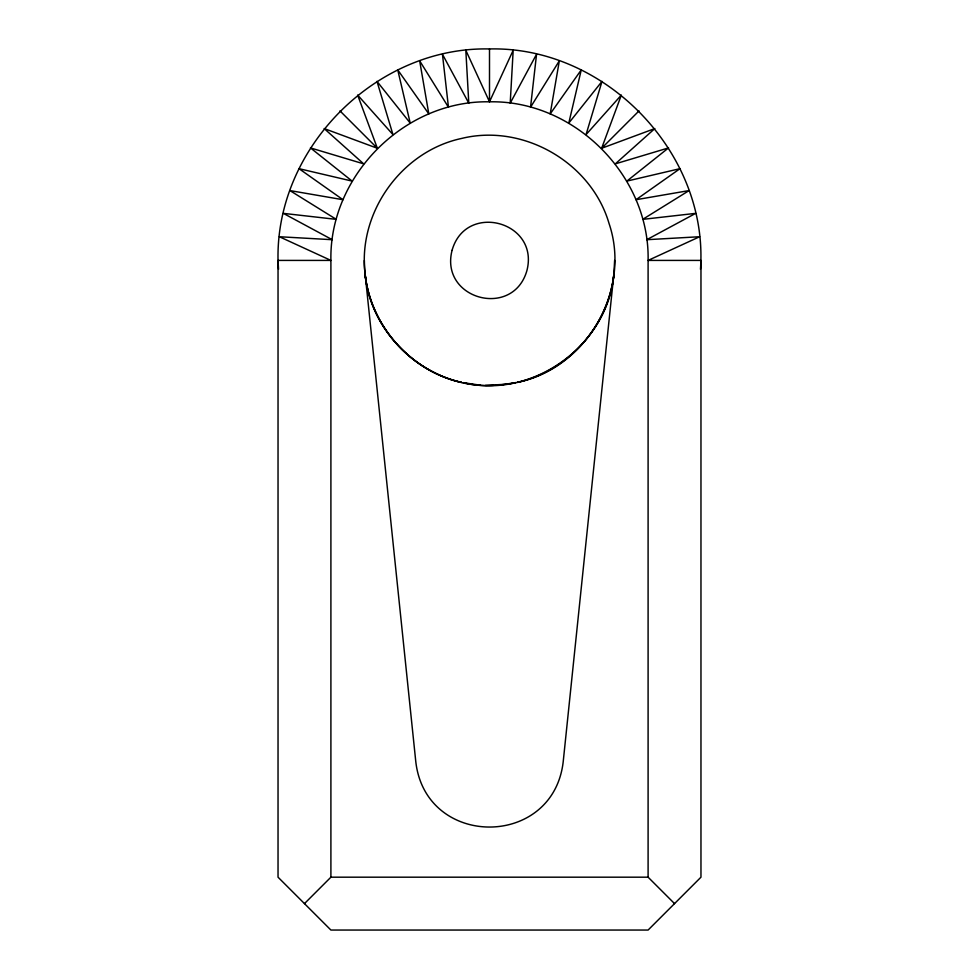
<?xml version="1.0" encoding="UTF-8"?>
<svg xmlns="http://www.w3.org/2000/svg" width="979" height="979" viewBox="0 0 979 979"><rect width="100%" height="100%" fill="white"/><g stroke="black" fill="none" stroke-linecap="round" stroke-linejoin="round"><path stroke-width="1.47" d="M614.616 260.414L613.943 273.349L563.231 761.491C553.441 848.891 425.559 848.891 415.769 761.491L365.057 273.349C357.8 212.37 401.574 151.207 461.66 138.431C523.324 123.281 591.353 162.563 609.06 223.53C631.785 290.396 586.176 368.496 517.34 382.397C568.42 371.127 608.926 325.407 613.943 273.349C608.326 345.11 532.821 399.665 463.018 382.642L480.151 385.175M700.462 269.298C708.869 153.262 605.573 46.148 489.5 48.95C376.474 46.429 275.515 147.388 278.036 260.414L278.036 877.184L330.902 930.05L648.098 930.05L700.964 877.184L700.964 260.414L648.098 260.414C649.885 175.645 574.269 100.029 489.5 101.816C404.731 100.029 329.115 175.645 330.902 260.414L330.902 877.184L304.469 903.617M674.531 903.617L648.098 877.184L648.098 260.414L699.63 236.734L646.74 239.708L695.665 213.361L642.689 219.369L689.094 190.575L636.02 199.716L680.026 168.657L626.854 181.115L668.547 147.902L615.326 163.86L654.829 128.567L601.644 148.27L621.347 95.085L586.054 134.588L602.012 81.367L568.799 123.06L581.257 69.888L550.198 113.894L559.339 60.82L530.545 107.225L536.553 54.249L510.206 103.174L513.18 50.284L489.5 101.816L465.82 50.284L468.794 103.174L442.447 54.249L448.455 107.225L419.661 60.82L428.802 113.894L397.743 69.888L410.201 123.06L376.988 81.367L392.946 134.588L357.653 95.085L377.356 148.27L324.171 128.567L363.674 163.86L310.453 147.902L352.146 181.115L298.974 168.657L342.98 199.716L289.906 190.575L336.311 219.369L283.335 213.361L332.26 239.708L279.37 236.734L330.902 260.414L278.036 260.414L278.538 269.298M601.644 148.27L639.03 110.884M498.849 385.175L515.921 382.605L507.868 384.172L485.498 385.383M493.502 385.383C429.842 389.018 370.343 336.666 365.057 273.349C370.062 325.407 410.593 371.139 461.66 382.397C406.114 370.343 363.772 317.245 364.384 260.414M330.902 877.184L648.098 877.184M339.97 110.884L377.356 148.27M489.5 48.95L489.5 101.816M452.053 250.379C439.522 299.439 513.265 319.203 526.947 270.449C539.478 221.389 465.735 201.625 452.053 250.379"/></g></svg>
